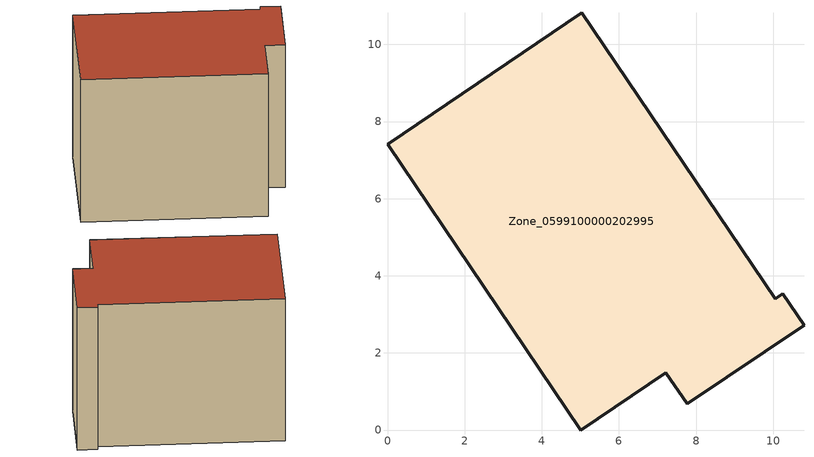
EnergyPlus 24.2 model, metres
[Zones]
Zone_0599100000202995
 floor ground (C_G): 7.22,1.49 5.01,0 0,7.42 5.03,10.81 10.06,3.4 10.25,3.53 10.8,2.72 7.77,0.68 z0
 wall outside (C_F): 5.03,10.81 0,7.42 5.01,0 7.22,1.49 7.77,0.68 10.8,2.72 10.25,3.53 10.06,3.4 5.03,10.81 z0:7.87
 roof outside (C_R): 7.77,0.68 10.8,2.72 10.25,3.53 10.06,3.4 5.03,10.81 0,7.42 5.01,0 7.22,1.49 z7.87
[BUILDING]
Pand.0599100000202995: North Axis=0; Terrain=City; Loads Convergence Tolerance Value=0.04; Temperature Convergence Tolerance Value=0.4; Solar Distribution=FullExterior; Maximum Number of Warmup Days=25; Minimum Number of Warmup Days=1
[Site:Location]
Rotterdam.The.Hague.AP_ZH_NLD Design_Conditions: Latitude=51.96; Longitude=4.45; Time Zone=1; Elevation=-4.5
[SITE:GROUNDTEMPERATURE:BUILDINGSURFACE]
18, 18, 18, 18, 18, 18, 18, 18, 18, 18, 18, 18
[MATERIAL] Thermal Absorptance=0.9; Solar Absorptance=0.7; Visible Absorptance=0.7
Name | Roughness | Thickness | Conductivity | Density | Specific Heat
G.TI.1965-1974 | MediumSmooth | 0.15 | 0.882353 | 540 | 1210
F.TI.1965-1974 | Rough | 0.3 | 0.697674 | 1920 | 840
R.TI.1965-1974 | MediumRough | 0.2 | 0.232558 | 1500 | 1000
[CONSTRUCTION]
C_G: G.TI.1965-1974
C_F: F.TI.1965-1974
C_R: R.TI.1965-1974
[ZONE]
Zone_0599100000202995: Type=1; Multiplier=1; Ceiling Height=Autocalculate; Volume=Autocalculate; Floor Area=autocalculate; Part of Total Floor Area=Yes
[ZONEINFILTRATION:DESIGNFLOWRATE]
Infil_Zone_0599100000202995: Zone or ZoneList or Space or SpaceList=Zone_0599100000202995; Schedule=AlwaysOn; Design Flow Rate Calculation Method=Flow/Area; Flow Rate per Floor Area=0.003; Constant Term Coefficient=1; Temperature Term Coefficient=0; Velocity Term Coefficient=0; Velocity Squared Term Coefficient=0
[HVACTEMPLATE:ZONE:IDEALLOADSAIRSYSTEM]
Zone_0599100000202995: Maximum Heating Supply Air Temperature=50; Minimum Cooling Supply Air Temperature=13; Maximum Heating Supply Air Humidity Ratio=0.0156; Minimum Cooling Supply Air Humidity Ratio=0.0077; Heating Limit=NoLimit; Cooling Limit=NoLimit; Dehumidification Control Type=ConstantSensibleHeatRatio; Cooling Sensible Heat Ratio=0.7; Dehumidification Setpoint=60; Humidification Control Type=None; Humidification Setpoint=30; Outdoor Air Method=None; Outdoor Air Flow Rate per Person=0.00944; Outdoor Air Flow Rate per Zone Floor Area=0; Outdoor Air Flow Rate per Zone=0; Demand Controlled Ventilation Type=None; Outdoor Air Economizer Type=NoEconomizer; Heat Recovery Type=None; Sensible Heat Recovery Effectiveness=0.7; Latent Heat Recovery Effectiveness=0.65
[ZONECONTROL:THERMOSTAT]
ThermostatControl_Zone_0599100000202995: Zone or ZoneList=Zone_0599100000202995; Control Type Schedule=DualSetpointControlType; Control 1=Thermostat_Zone_0599100000202995; Temperature Difference Between Cutout And Setpoint=0
[THERMOSTATSETPOINT:DUALSETPOINT]
Thermostat_Zone_0599100000202995: Heating Setpoint Temperature Schedule=HeatingSetpoint_Zone_0599100000202995; Cooling Setpoint Temperature Schedule=CoolingSetpoint_Zone_0599100000202995
[SCHEDULE:COMPACT]
HeatingSetpoint_Zone_0599100000202995: Through: 12/31, For: AllDays, Until: 24:00, 21
CoolingSetpoint_Zone_0599100000202995: Through: 12/31, For: AllDays, Until: 24:00, 24
DualSetpointControlType: Through: 12/31, For: AllDays, Until: 24:00, 4
AlwaysOn: Through: 12/31, For: AllDays, Until: 24:00, 1
